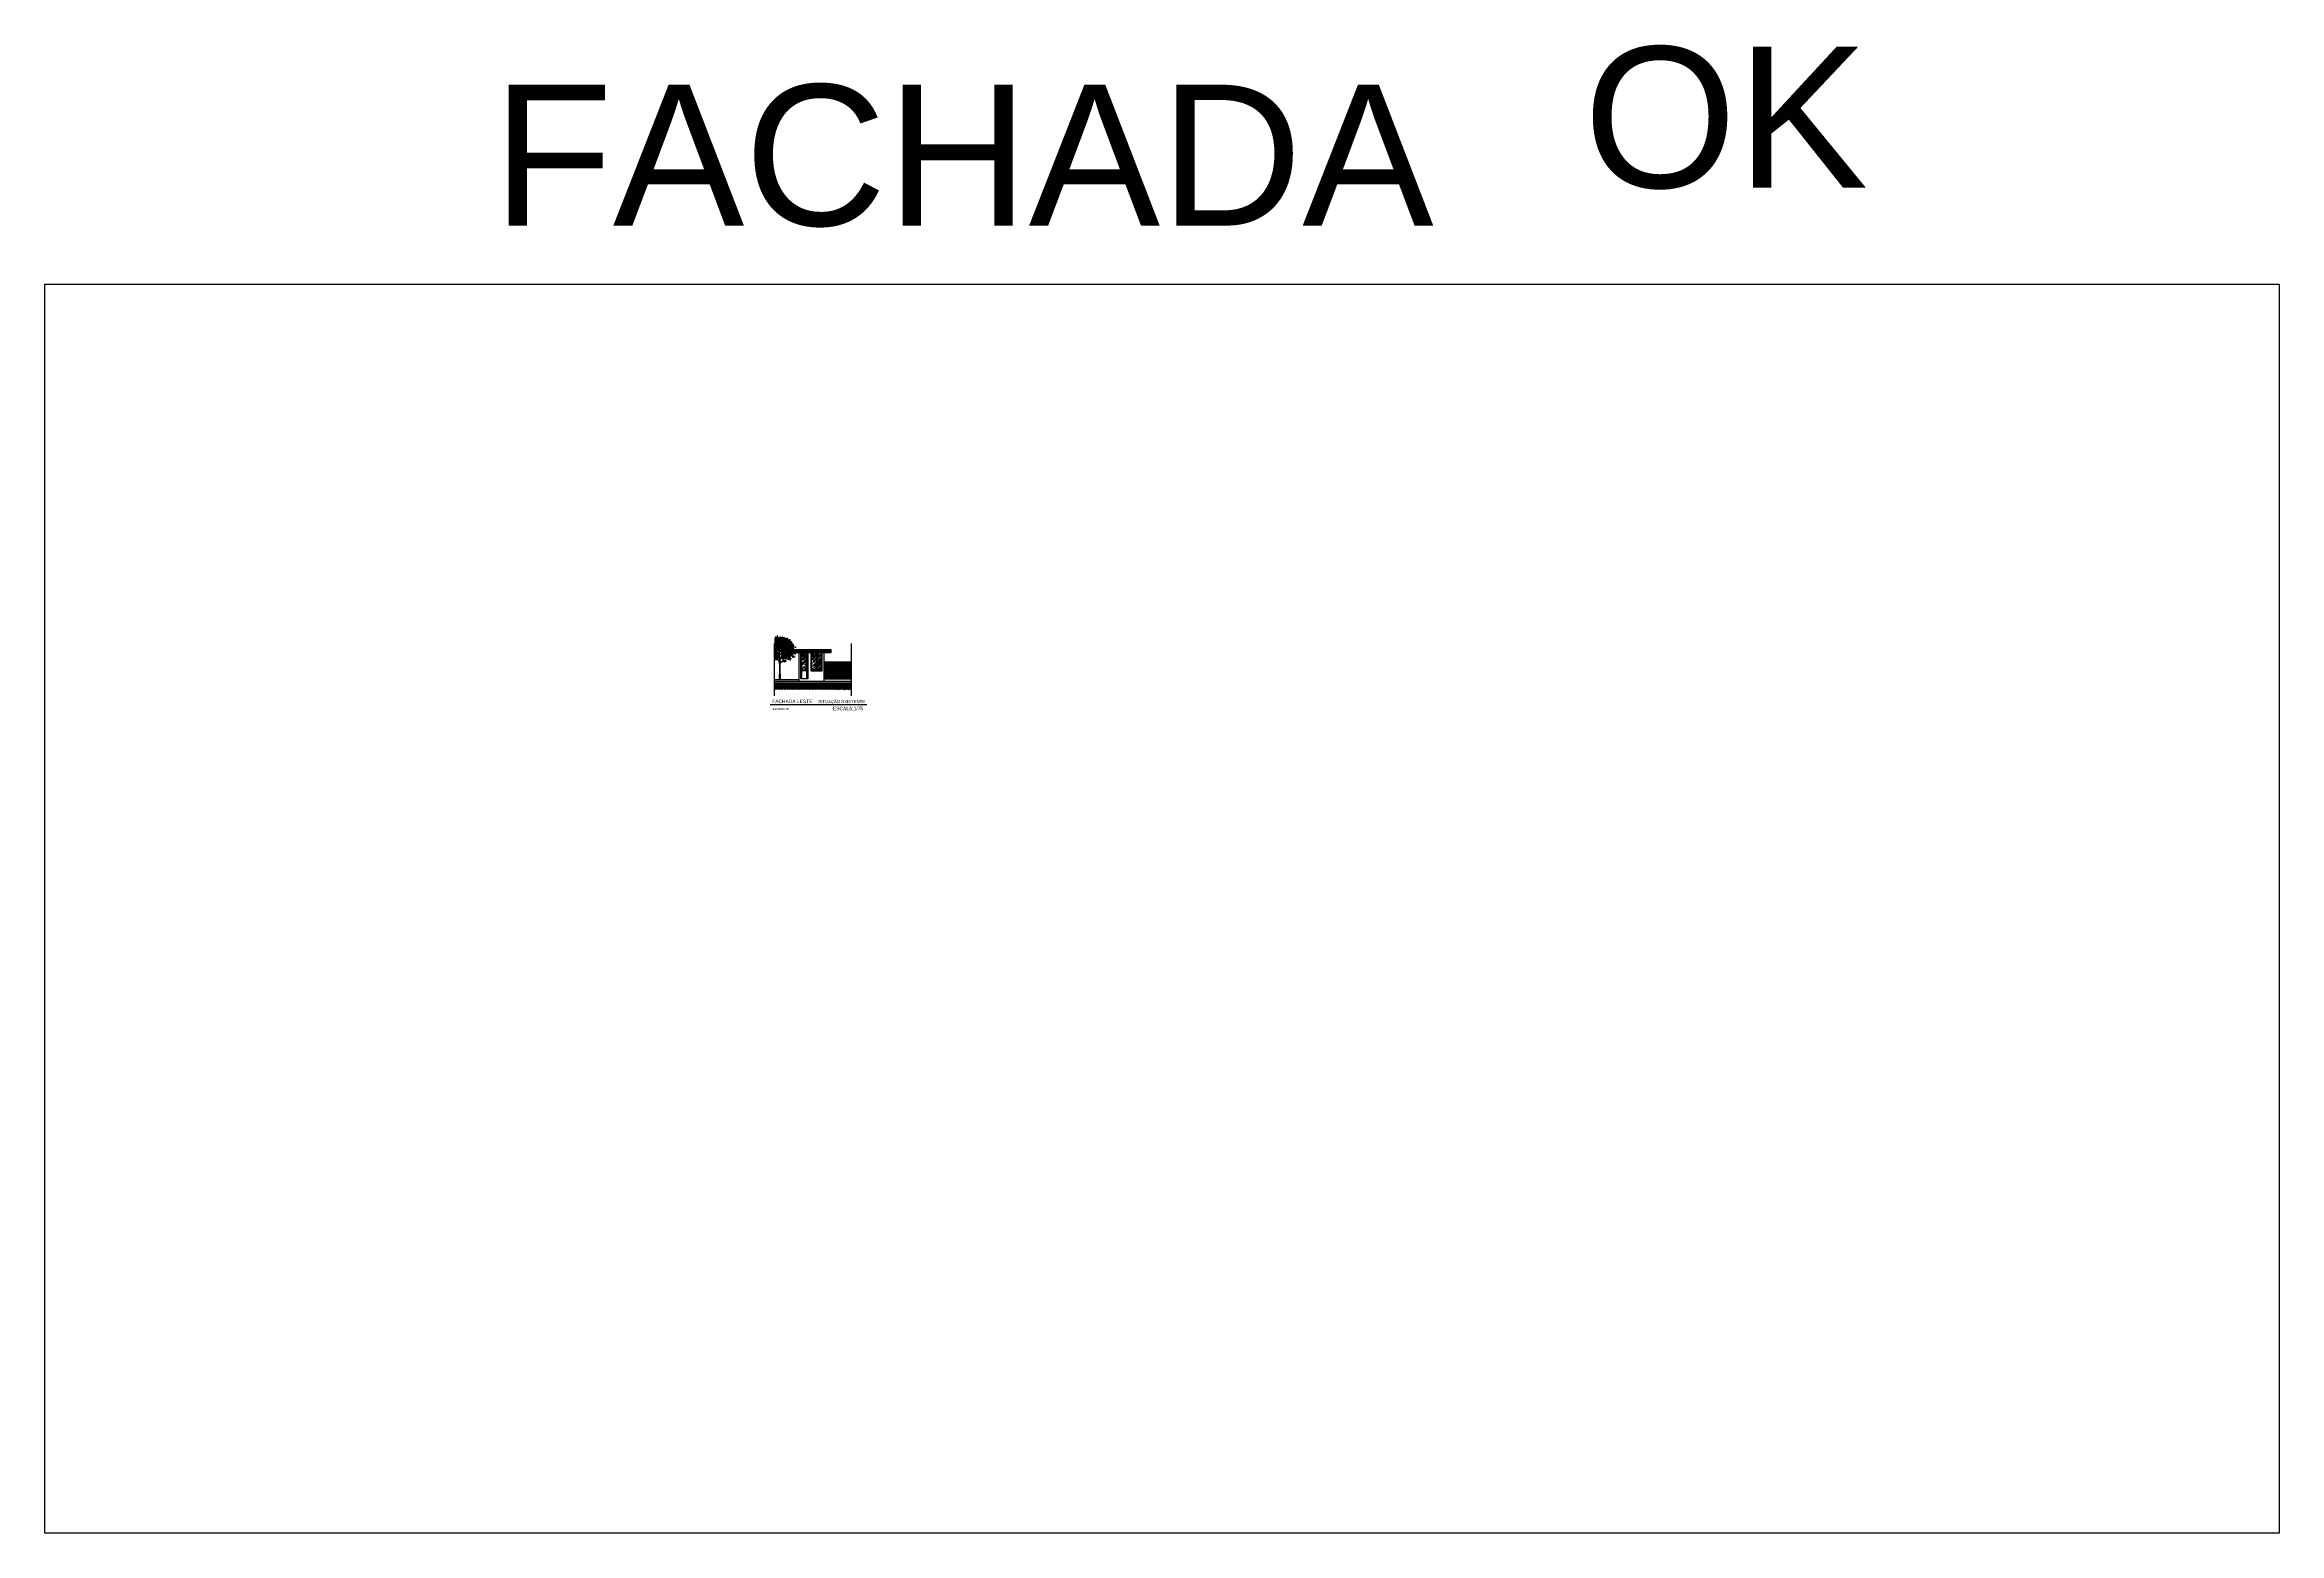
# Model space of a CAD drawing. Header units: metres. Extents: x 2146 to 3549, y -305 to 114.
# Drawn here: x 2981.3 to 3172.9, y -305 to -177.3 of the extents above; entities that cross this region are included whole.
import ezdxf

# ---------------------------------------------------------------- set-up
doc = ezdxf.new("R2010")
doc.units = ezdxf.units.M
doc.header["$LTSCALE"] = 6
doc.header["$MEASUREMENT"] = 0
doc.linetypes.add('DASHDOT', pattern=[1, 0.5, -0.25, 0, -0.25])
for name, color, linetype, lineweight in [('HACH', 251, 'Continuous', 5), ('PENA 04', 4, 'Continuous', 25), ('texto', 3, 'Continuous', 25)]:
    doc.layers.add(name, color=color, linetype=linetype, lineweight=lineweight)
for name, color, linetype in [('HACHURA PISOS', 250, 'Continuous'), ('Layout', 250, 'Continuous'), ('Layout-int', 1, 'Continuous'), ('PENA 0.05', 8, 'Continuous'), ('PENA 0.15', 7, 'Continuous'), ('PENA 0.2', 2, 'Continuous'), ('PENA 01', 1, 'Continuous'), ('PENA 02', 2, 'Continuous'), ('PENA 03', 3, 'Continuous'), ('PENA 06', 6, 'Continuous')]:
    doc.layers.add(name, color=color, linetype=linetype)
doc.styles.add('Luana', font='arial.ttf')

# ---------------------------------------------------------------- blocks, each defined once
blk = doc.blocks.new('Arv017')
for points in [[(-886, 4150), (-889, 4166)], [(-618, 3975), (-889, 4157)], [(-41, 3278), (-256, 3519), (-889, 3902)], [(-889, 3885), (-296, 3492), (-889, 3591)], [(-349, 4324), (-28, 3908), (-68, 4673), (-497, 5773)], [(-188, 4995), (-470, 5102)], [(-14, 3278), (-28, 3841), (-376, 4324)], [(-41, 5384), (-322, 5760)], [(-68, 4512), (-282, 4686)], [(-28, 5129), (-269, 5424)], [(-41, 4767), (-242, 5169)], [(-41, 5277), (227, 5719)], [(-1, 4042), (-41, 5371)], [(-14, 5371), (26, 5934)], [(-14, 5357), (200, 5518)], [(13, 4405), (-14, 5156), (-1, 5330)], [(402, 3935), (26, 3546), (-1, 3788)], [(13, 2580), (53, 3439), (107, 3586), (375, 3868)], [(26, 4740), (160, 4928)], [(53, 3586), (26, 4351), (442, 4673)], [(26, 4418), (227, 4526)], [(40, 1694), (53, 3197), (120, 3492), (469, 3962), (831, 4163), (1461, 4109)], [(563, 5075), (697, 5250)], [(563, 4069), (845, 4203)], [(643, 4109), (1260, 4458)], [(898, 3841), (1314, 3881)], [(1019, 4324), (1099, 4619)], [(-54, -23), (-14, 2217), (-28, 3130), (-296, 3492)], [(-1, 3184), (-242, 3452)], [(-1, 3), (13, 2083), (80, -23)], [(2, 2837), (18, 3158)], [(7, 2123), (13, 2568)], [(66, 2754), (147, 2969), (375, 3170)], [(93, 2969), (482, 3264)], [(603, 3425), (482, 3264), (938, 3398)], [(979, 3734), (1448, 3533)], [(1233, 3626), (1408, 3667)]]:
    blk.add_lwpolyline(points)
at = {"layer": 'Layout-int', "color": 0}
for points in [[(-904, 4536), (-403, 4536)], [(-889, 7096), (893, 7096)], [(-889, 7033), (884, 7033)], [(-889, 6971), (874, 6971)], [(-889, 6908), (1432, 6908)], [(-889, 6846), (1401, 6846)], [(-889, 6784), (1846, 6784)], [(-889, 6721), (1856, 6721)], [(-889, 6659), (1827, 6659)], [(-889, 6596), (1799, 6596)], [(-889, 6534), (2140, 6534)], [(-889, 6471), (2074, 6471)], [(-889, 6409), (2008, 6409)], [(-889, 6346), (1942, 6346)], [(-889, 6284), (2009, 6284)], [(-889, 6222), (2005, 6222)], [(-889, 6159), (2000, 6159)], [(-889, 6097), (2210, 6097)], [(-889, 6034), (-40, 6034)], [(-889, 5972), (-67, 5972)], [(-889, 5909), (-817, 5909)], [(-889, 5847), (-814, 5847)], [(-889, 5785), (-810, 5785)], [(-889, 5535), (-785, 5535)], [(-889, 5472), (-432, 5472)], [(-889, 5410), (-415, 5410)], [(-889, 5347), (-399, 5347)], [(-889, 5285), (-756, 5285)], [(-889, 5223), (-659, 5223)], [(-889, 5160), (-563, 5160)], [(-889, 5098), (-466, 5098)], [(-889, 5035), (-805, 5035)], [(-889, 4973), (-794, 4973)], [(-889, 4910), (-782, 4910)], [(-889, 4848), (-770, 4848)], [(-889, 4786), (-882, 4786)], [(-889, 4723), (-811, 4723)], [(-889, 4661), (-739, 4661)], [(-889, 4598), (-456, 4598)], [(-889, 3849), (-775, 3849)], [(-864, 5722), (-807, 5722)], [(-859, 7158), (-141, 7158)], [(-851, 4473), (-350, 4473)], [(-840, 7221), (-266, 7221)], [(-821, 7283), (-252, 7283)], [(-805, 5035), (-370, 5035)], [(-798, 4411), (-667, 4411)], [(-798, 4224), (-394, 4224)], [(-797, 5909), (-94, 5909)], [(-767, 3911), (-244, 3911)], [(-762, 5847), (-443, 5847)], [(-753, 3849), (-139, 3849)], [(-752, 7345), (-405, 7345)], [(-745, 4348), (-709, 4348)], [(-738, 7470), (-694, 7470)], [(-738, 7408), (-613, 7408)], [(-738, 4661), (-264, 4661)], [(-735, 4973), (-556, 4973)], [(-729, 4161), (-663, 4161)], [(-726, 5785), (-406, 5785)], [(-725, 4723), (-323, 4723)], [(-713, 4786), (-381, 4786)], [(-700, 4848), (-439, 4848)], [(-691, 5722), (-497, 5722)], [(-688, 4910), (-497, 4910)], [(-684, 4286), (-448, 4286)], [(-673, 5285), (-383, 5285)], [(-668, 4348), (-502, 4348)], [(-661, 4099), (-559, 4099)], [(-656, 5660), (-481, 5660)], [(-653, 4411), (-297, 4411)], [(-643, 5535), (-448, 5535)], [(-620, 5597), (-464, 5597)], [(-592, 4036), (-454, 4036)], [(-533, 7408), (-389, 7408)], [(-523, 3974), (-349, 3974)], [(-482, 7470), (-373, 7470)], [(-467, 5722), (-369, 5722)], [(-431, 7533), (-357, 7533)], [(-417, 5223), (-366, 5223)], [(-415, 5847), (-174, 5847)], [(-414, 5660), (-333, 5660)], [(-382, 4348), (-243, 4348)], [(-380, 7595), (-341, 7595)], [(-362, 5597), (-296, 5597)], [(-341, 5785), (-131, 5785)], [(-336, 7345), (-234, 7345)], [(-329, 7658), (-324, 7658)], [(-309, 5535), (-260, 5535)], [(-276, 4598), (-206, 4598)], [(-268, 5722), (-88, 5722)], [(-256, 5472), (-223, 5472)], [(-220, 7408), (-216, 7408)], [(-204, 5410), (-187, 5410)], [(-195, 4286), (-190, 4286)], [(-194, 5660), (43, 5660)], [(-151, 5347), (-150, 5347)], [(-120, 5597), (12, 5597)], [(-108, 7408), (-88, 7408)], [(-108, 7345), (-44, 7345)], [(-108, 7283), (151, 7283)], [(-108, 7221), (147, 7221)], [(-108, 7158), (903, 7158)], [(-64, 5722), (74, 5722)], [(-55, 5785), (105, 5785)], [(-47, 5847), (137, 5847)], [(-47, 5535), (-19, 5535)], [(-39, 5909), (168, 5909)], [(-30, 5972), (199, 5972)], [(-22, 6034), (2170, 6034)], [(29, 7345), (154, 7345)], [(91, 7408), (157, 7408)], [(136, 4910), (158, 4910)], [(139, 4973), (190, 4973)], [(140, 5535), (187, 5535)], [(143, 5035), (221, 5035)], [(146, 5098), (252, 5098)], [(148, 5597), (264, 5597)], [(149, 5160), (403, 5160)], [(152, 5223), (387, 5223)], [(154, 7470), (160, 7470)], [(155, 5285), (370, 5285)], [(157, 5660), (341, 5660)], [(159, 5347), (354, 5347)], [(162, 7221), (528, 7221)], [(166, 5722), (418, 5722)], [(174, 5785), (494, 5785)], [(183, 5847), (2367, 5847)], [(183, 5410), (632, 5410)], [(191, 5909), (2463, 5909)], [(200, 5972), (2390, 5972)], [(223, 4224), (651, 4224)], [(238, 5472), (2352, 5472)], [(241, 7283), (560, 7283)], [(248, 3974), (862, 3974)], [(251, 4161), (583, 4161)], [(255, 5098), (419, 5098)], [(256, 5035), (435, 5035)], [(258, 4973), (712, 4973)], [(260, 4910), (630, 4910)], [(262, 4848), (549, 4848)], [(263, 4786), (467, 4786)], [(265, 4723), (386, 4723)], [(267, 4661), (304, 4661)], [(279, 4036), (551, 4036)], [(279, 3911), (1284, 3911)], [(293, 5535), (2359, 5535)], [(311, 3849), (572, 3849)], [(314, 4286), (764, 4286)], [(321, 7345), (412, 7345)], [(349, 5597), (1832, 5597)], [(366, 5347), (594, 5347)], [(401, 7408), (438, 7408)], [(404, 5660), (2206, 5660)], [(405, 4348), (819, 4348)], [(414, 4536), (662, 4536)], [(415, 5285), (557, 5285)], [(421, 4099), (567, 4099)], [(458, 4598), (863, 4598)], [(459, 5722), (2392, 5722)], [(464, 5223), (520, 5223)], [(491, 5035), (1976, 5035)], [(497, 4411), (814, 4411)], [(501, 4661), (908, 4661)], [(514, 5785), (2347, 5785)], [(544, 4723), (952, 4723)], [(560, 7221), (912, 7221)], [(572, 4036), (775, 4036)], [(588, 4786), (996, 4786)], [(588, 4473), (882, 4473)], [(605, 5098), (2029, 5098)], [(610, 3849), (1302, 3849)], [(631, 4848), (1040, 4848)], [(644, 7283), (735, 7283)], [(657, 5410), (2415, 5410)], [(657, 5347), (2289, 5347)], [(657, 5285), (2538, 5285)], [(674, 4910), (1870, 4910)], [(679, 4536), (897, 4536)], [(718, 4973), (1923, 4973)], [(720, 5160), (2096, 5160)], [(727, 7345), (761, 7345)], [(834, 5223), (2352, 5223)], [(872, 7283), (922, 7283)], [(878, 4099), (961, 4099)], [(884, 6971), (1463, 6971)], [(886, 4036), (1248, 4036)], [(895, 3974), (1266, 3974)], [(931, 7033), (1313, 7033)], [(978, 7096), (1355, 7096)], [(1024, 7158), (1036, 7158)], [(1024, 4161), (1250, 4161)], [(1042, 4099), (2033, 4099)], [(1062, 4848), (2531, 4848)], [(1068, 4786), (2502, 4786)], [(1075, 4723), (1267, 4723)], [(1081, 4661), (1158, 4661)], [(1196, 4536), (2271, 4536)], [(1206, 4348), (2267, 4348)], [(1210, 7158), (1262, 7158)], [(1236, 4598), (2496, 4598)], [(1246, 4286), (2065, 4286)], [(1257, 4036), (1917, 4036)], [(1265, 4473), (2205, 4473)], [(1281, 4661), (2639, 4661)], [(1324, 7158), (1396, 7158)], [(1326, 4723), (2515, 4723)], [(1326, 4224), (1713, 4224)], [(1334, 4411), (2236, 4411)], [(1358, 3974), (1801, 3974)], [(1406, 4161), (1915, 4161)], [(1418, 6846), (1569, 6846)], [(1423, 7221), (1438, 7221)], [(1458, 3911), (1753, 3911)], [(1534, 6908), (1569, 6908)], [(1588, 6846), (1820, 6846)], [(1681, 6908), (1794, 6908)], [(1821, 6596), (1931, 6596)], [(2054, 6159), (2250, 6159)], [(2142, 4036), (2434, 4036)], [(2173, 3974), (2643, 3974)], [(2197, 4099), (2457, 4099)], [(2204, 6222), (2289, 6222)], [(2204, 3911), (2257, 3911)], [(2208, 5098), (2492, 5098)], [(2322, 5160), (2394, 5160)], [(2333, 5035), (2418, 5035)], [(2357, 4910), (2561, 4910)], [(2359, 5597), (2373, 5597)], [(2371, 6034), (2399, 6034)], [(2496, 5597), (2748, 5597)], [(2499, 4161), (2506, 4161)], [(2543, 5660), (2588, 5660)], [(2556, 4473), (2728, 4473)], [(2609, 4411), (2641, 4411)], [(2738, 4786), (2924, 4786)], [(2739, 5660), (2810, 5660)], [(2765, 4848), (3018, 4848)], [(2793, 4910), (2855, 4910)], [(2820, 4973), (2836, 4973)], [(-889, 3787), (-441, 3787)], [(-889, 3724), (-522, 3724)], [(-889, 3662), (-697, 3662)], [(-889, 3599), (-648, 3599)], [(-889, 3474), (-702, 3474)], [(-659, 3537), (-600, 3537)], [(-645, 3662), (-419, 3662)], [(-551, 3474), (-318, 3474)], [(-420, 3599), (-316, 3599)], [(342, 3787), (588, 3787)], [(373, 3724), (605, 3724)], [(441, 3662), (622, 3662)], [(485, 3162), (505, 3162)], [(493, 3225), (1020, 3225)], [(502, 3287), (1161, 3287)], [(509, 3474), (540, 3474)], [(509, 3412), (647, 3412)], [(509, 3349), (936, 3349)], [(545, 3599), (639, 3599)], [(650, 3537), (655, 3537)], [(663, 3162), (812, 3162)], [(678, 3412), (751, 3412)], [(700, 3787), (978, 3787)], [(716, 3474), (751, 3474)], [(791, 3724), (969, 3724)], [(793, 3100), (868, 3100)], [(855, 3412), (1021, 3412)], [(881, 3662), (959, 3662)], [(922, 3037), (924, 3037)], [(991, 3787), (1320, 3787)], [(1095, 3474), (1106, 3474)], [(1412, 3662), (2021, 3662)], [(1436, 3599), (1807, 3599)], [(1461, 3537), (1744, 3537)], [(1471, 3724), (1615, 3724)], [(1485, 3474), (1541, 3474)], [(1510, 3412), (1520, 3412)], [(1658, 3474), (1794, 3474)], [(1802, 3412), (1843, 3412)]]:
    blk.add_lwpolyline(points, dxfattribs=at)

msp = doc.modelspace()

# ---------------------------------------------------------------- hatches: boundary and pattern name
at = {"layer": 'HACH'}
h = msp.add_hatch(dxfattribs=at)
h.set_pattern_fill('AR-RROOF,_O', color=256, scale=0.2, angle=45)
h.set_pattern_definition([(45, (5649.07948, -501.76155), (0.169705627, 0.45254834), [3, -0.4, 1, -0.2]), (45, (5649.19686, -501.50274), (-0.32951176, 0.046669048), [0.6, -0.066, 1.2, -0.15]), (45, (5649.02998, -501.57063), (0.640638744, 0.830143361), [1.6, -0.28, 0.8, -0.2])])
h.paths.add_polyline_path([(3047.455, -229.73), (3047.016, -229.73), (3047.016, -230.94), (3047.455, -230.94)])
h.paths.add_polyline_path([(3047.895, -229.73), (3047.485, -229.73), (3047.485, -230.94), (3047.895, -230.94)])
h.paths.add_polyline_path([(3047.895, -229.51), (3047.016, -229.51), (3047.016, -229.64), (3047.895, -229.64)])
h.paths.add_polyline_path([(3046.636, -229.74), (3046.176, -229.74), (3046.176, -231), (3046.636, -231)])
h.paths.add_polyline_path([(3046.676, -229.48), (3046.136, -229.48), (3046.136, -229.67), (3046.676, -229.67)])
at = {"layer": 'HACHURA PISOS'}
h = msp.add_hatch(dxfattribs=at)
h.set_pattern_fill('_USER', color=256, scale=0.025, style=0, double=1, pattern_type=0)
h.set_pattern_definition([(0, (3045.355926, -229.449787), (0, 0.025), []), (90, (3045.355926, -229.449787), (-0.025, 2e-18), [])])
h.paths.add_polyline_path([(3048.706, -229.2), (3045.356, -229.2), (3045.356, -229.45), (3048.706, -229.45)])
at = {"layer": 'PENA 01', "ltscale": 1.5}
h = msp.add_hatch(dxfattribs=at)
h.set_pattern_fill('EARTH', color=256, scale=0.75, angle=45, style=0, double=1)
h.set_pattern_definition([(45, (3043.86368, -233.16612), (3e-17, 0.265165), [0.1875, -0.1875]), (45, (3043.81396, -233.1164), (3e-17, 0.265165), [0.1875, -0.1875]), (45, (3043.76424, -233.06668), (3e-17, 0.265165), [0.1875, -0.1875]), (135, (3043.76424, -233.03354), (-0.265165, 6e-17), [0.1875, -0.1875]), (135, (3043.81396, -232.98382), (-0.265165, 6e-17), [0.1875, -0.1875]), (135, (3043.86368, -232.9341), (-0.265165, 6e-17), [0.1875, -0.1875])])
h.paths.add_polyline_path([(3050.443, -232.04), (3043.864, -232.04), (3043.864, -232.603), (3050.443, -232.631)])
at = {"layer": 'PENA 02', "ltscale": 1.5}
h = msp.add_hatch(dxfattribs=at)
h.set_pattern_fill('_USER', color=256, scale=0.1, angle=90, style=0, pattern_type=0)
h.set_pattern_definition([(90, (3048.14093, -231.69979), (-0.1, 6e-18), [])])
h.paths.add_polyline_path([(3050.443, -231.65), (3050.443, -230.22), (3048.141, -230.22), (3048.141, -231.65)])
h = msp.add_hatch(dxfattribs=at)
h.set_pattern_fill('_USER', color=256, scale=0.1, angle=90, style=0, pattern_type=0)
h.set_pattern_definition([(90, (3048.15593, -231.69979), (-0.1, 6e-18), [])])
h.paths.add_polyline_path([(3050.443, -231.65), (3050.443, -230.22), (3048.156, -230.22), (3048.156, -231.65)])

# ---------------------------------------------------------------- linework, layer by layer
msp.add_lwpolyline([(2981.263, -197.832), (3172.91, -197.832), (3172.91, -305.006), (2981.263, -305.006)], close=True)
at = {"layer": 'PENA 0.15'}
msp.add_lwpolyline([(3051.763, -233.933), (3043.468, -233.933)], dxfattribs=at)
at = {"layer": 'PENA 01', "ltscale": 1.5}
for p, q in [((3046.676, -229.67), (3046.136, -229.67)), ((3046.676, -229.7), (3046.136, -229.7)), ((3046.986, -229.67), (3047.925, -229.67)), ((3046.986, -229.7), (3047.925, -229.7)), ((3047.485, -229.7), (3047.485, -230.97)), ((3046.636, -231), (3046.176, -231))]:
    msp.add_line(p, q, dxfattribs=at)
for points in [[(3046.136, -231.7), (3046.136, -229.48), (3046.676, -229.48), (3046.676, -231.7)], [(3046.636, -229.74), (3046.176, -229.74), (3046.176, -231.66), (3046.636, -231.66)], [(3046.986, -230.97), (3047.925, -230.97), (3047.925, -229.48), (3046.986, -229.48)], [(3047.485, -230.97), (3046.986, -230.97), (3046.986, -229.7), (3047.485, -229.7)], [(3047.016, -229.64), (3047.895, -229.64), (3047.895, -229.51), (3047.016, -229.51)], [(3047.455, -230.94), (3047.016, -230.94), (3047.016, -229.73), (3047.455, -229.73)], [(3047.485, -230.94), (3047.895, -230.94), (3047.895, -229.73), (3047.485, -229.73)]]:
    msp.add_lwpolyline(points, close=True, dxfattribs=at)
at = {"layer": 'PENA 02', "ltscale": 1.5}
for p, q in [((3048.156, -230.37), (3050.443, -230.37)), ((3048.156, -230.385), (3050.443, -230.385)), ((3048.156, -231.486), (3050.443, -231.486)), ((3048.156, -231.501), (3050.443, -231.501))]:
    msp.add_line(p, q, dxfattribs=at)
for points in [[(3046.106, -231.7), (3046.106, -229.45), (3046.706, -229.45), (3046.706, -231.7), (3046.106, -231.7)], [(3048.106, -230.22), (3048.106, -231.7)], [(3048.106, -230.22), (3048.156, -230.22)], [(3048.156, -230.22), (3048.156, -231.7)]]:
    msp.add_lwpolyline(points, dxfattribs=at)
msp.add_lwpolyline([(3046.956, -231), (3047.955, -231), (3047.955, -229.45), (3046.956, -229.45)], close=True, dxfattribs=at)
at = {"layer": 'PENA 02', "ltscale": 1.5, "const_width": 0.1}
msp.add_lwpolyline([(3043.864, -232.04), (3050.443, -232.04)], dxfattribs=at)
at = {"layer": 'PENA 03', "linetype": 'DASHDOT', "ltscale": 1.5}
for p, q in [((3043.864, -233.166), (3043.864, -227.662)), ((3050.443, -233.166), (3050.443, -227.662))]:
    msp.add_line(p, q, dxfattribs=at)
at = {"layer": 'PENA 03'}
for p, q in [((3045.956, -231.89), (3045.956, -229.45)), ((3048.106, -231.89), (3048.106, -229.45)), ((3045.956, -231.79), (3043.864, -231.79)), ((3048.106, -231.7), (3050.443, -231.7))]:
    msp.add_line(p, q, dxfattribs=at)
at = {"layer": 'PENA 04'}
msp.add_lwpolyline([(3045.356, -229.45), (3048.706, -229.45), (3048.706, -229.2), (3045.356, -229.2)], close=True, dxfattribs=at)
at = {"layer": 'PENA 06'}
msp.add_line((3043.864, -231.89), (3050.443, -231.89), dxfattribs=at)

# ---------------------------------------------------------------- block references
at = {"layer": 'Layout', "color": 72, "true_color": 0x5cb800, "xscale": 0.0005, "yscale": 0.0005, "zscale": 0.0005}
msp.add_blockref('Arv017', (3044.308, -231.789), dxfattribs=at)

# ---------------------------------------------------------------- texts
at = {"layer": 'PENA 0.05', "style": 'Luana'}
msp.add_text('SITUAÇÃO EXISTENTE', height=0.2625, dxfattribs=at).set_placement((3047.614, -233.783))
at = {"layer": 'PENA 0.05', "linetype": 'ByBlock', "style": 'Luana'}
msp.add_text('GUARITA 02', height=0.1725, dxfattribs=at).set_placement((3043.696, -234.373))
at = {"layer": 'PENA 0.2', "style": 'Luana'}
for s, p in [('FACHADA LESTE', (3043.658, -233.786)), ('ESCALA:1/75', (3048.872, -234.394))]:
    msp.add_text(s, height=0.3, dxfattribs=at).set_placement(p)
at = {"layer": 'texto', "ltscale": 0.05, "insert": (3113.238, -183.605), "char_height": 12.0913, "width": 187.07583, "attachment_point": 4, "style": 'Luana'}
msp.add_mtext('OK', dxfattribs=at)
at = {"layer": 'texto', "color": 7, "ltscale": 0.05, "insert": (3019.68, -186.856), "char_height": 12.0913, "width": 187.07583, "attachment_point": 4, "style": 'Luana'}
msp.add_mtext('FACHADA', dxfattribs=at)

doc.saveas('drawing.dxf')
